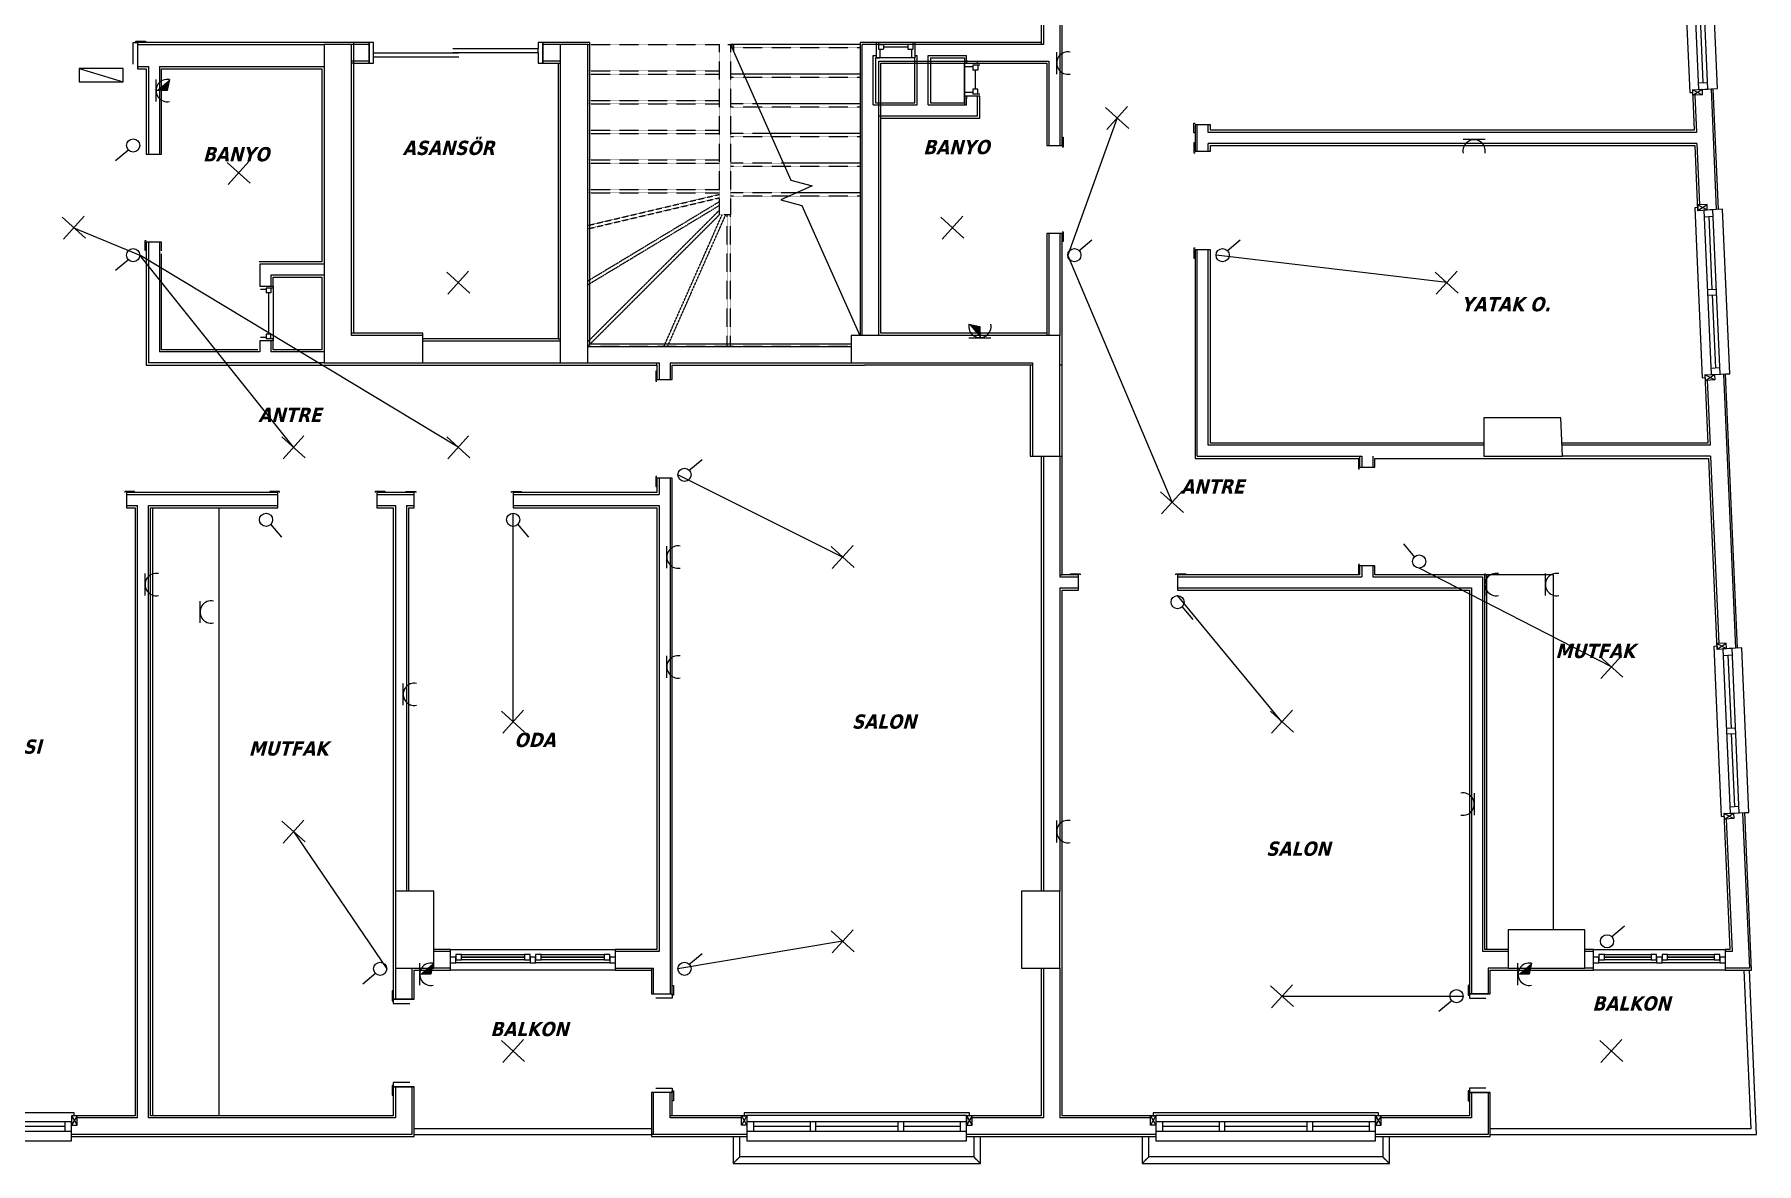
# Model space of a CAD drawing. Header units: centimetres. Extents: x 5945 to 15680, y 3197 to 5258.
# Drawn here: x 14112 to 15680, y 3197 to 4226 of the extents above; entities that cross this region are included whole.
import ezdxf

# ---------------------------------------------------------------- set-up
doc = ezdxf.new("R2010")
doc.units = ezdxf.units.CM
doc.linetypes.add('Verdeckt', pattern=[0.3, 0.2, -0.1])
for name, color, linetype in [('A-AREA-IDEN', 7, 'Continuous'), ('A-DETL-GENF', 7, 'Continuous'), ('A-DOOR-FRAM', 7, 'Continuous'), ('A-FLOR-HRAL', 7, 'Continuous'), ('A-GLAZ', 7, 'Continuous'), ('A-GLAZ-SILL', 7, 'Continuous'), ('A-WALL', 7, 'Continuous'), ('A-WALL-FNSH', 7, 'Continuous'), ('ELK-ANAHTAR', 5, 'Continuous'), ('ELK-AYDINLATMA', 30, 'Continuous'), ('ELK-LINYE', 3, 'Continuous'), ('ELK-PANO', 8, 'Continuous'), ('ELK-PRIZ', 1, 'Continuous'), ('ELK-PRIZ-ETANJ', 6, 'Continuous'), ('Q-CASE', 7, 'Continuous'), ('S-STRS', 7, 'Continuous'), ('S-STRS-MBND', 7, 'Verdeckt')]:
    doc.layers.add(name, color=color, linetype=linetype)
doc.styles.add('Tahoma_B_I', font='', dxfattribs={"height": 11})
doc.styles.get('Tahoma_B_I').set_extended_font_data('Tahoma', italic=True, bold=True)

# ---------------------------------------------------------------- blocks, each defined once
blk = doc.blocks.new('M_Counter Top w Sink - 600mm Depth-2075645-1_ NORMAL KAT')
at = {"layer": 'Q-CASE'}
for p, q in [((-120, -1.9), (433.7, -1.9)), ((-120, -62.5), (433.7, -62.5))]:
    blk.add_line(p, q, dxfattribs=at)
blk = doc.blocks.new('M_Counter Top w Sink - 600mm Depth-2076054-1_ NORMAL KAT')
at = {"layer": 'Q-CASE'}
for p, q in [((221.2, -62.5), (221.2, 0)), ((-120, -1.9), (221.2, -1.9)), ((-102, -62.5), (221.2, -62.5))]:
    blk.add_line(p, q, dxfattribs=at)
blk = doc.blocks.new('Side hung casement double - 100-220-2080451-1_ NORMAL KAT')
at = {"layer": 'A-GLAZ'}
for p, q in [((-55, 2.55), (-60, 2.55)), ((-55, -2.45), (-55, 2.55)), ((-55, 2.55), (-2.5, 2.55)), ((-50, 0), (-55, 0)), ((-55, 0), (-55, -4.95)), ((-50, -4.95), (-50, 0)), ((-50, 0), (-7.5, 0)), ((-2.5, 0), (-7.5, 0)), ((-7.5, 0), (-7.5, -4.95)), ((2.5, 2.55), (-2.5, 2.55)), ((-2.5, 2.55), (-2.5, -2.45)), ((-2.5, -4.95), (-2.5, 0)), ((2.5, -2.45), (2.5, 2.55)), ((2.5, 2.55), (55, 2.55)), ((7.5, 0), (2.5, 0)), ((2.5, 0), (2.5, -4.95)), ((7.5, -4.95), (7.5, 0)), ((7.5, 0), (50, 0)), ((55, 0), (50, 0)), ((50, 0), (50, -4.95)), ((60, 2.55), (55, 2.55)), ((55, 2.55), (55, -2.45)), ((55, -4.95), (55, 0)), ((-60, -2.45), (-55, -2.45)), ((-55, -4.95), (-50, -4.95)), ((-7.5, -2.45), (-50, -2.45)), ((-50, -2.45), (-50, -2.55)), ((-50, -2.55), (-7.5, -2.55)), ((-7.5, -4.95), (-50, -4.95)), ((-7.5, -2.55), (-7.5, -2.45)), ((-7.5, -4.95), (-2.5, -4.95)), ((-2.5, -2.45), (2.5, -2.45)), ((2.5, -4.95), (7.5, -4.95)), ((50, -2.45), (7.5, -2.45)), ((7.5, -2.45), (7.5, -2.55)), ((7.5, -2.55), (50, -2.55)), ((50, -4.95), (7.5, -4.95)), ((50, -2.55), (50, -2.45)), ((50, -4.95), (55, -4.95)), ((55, -2.45), (60, -2.45))]:
    blk.add_line(p, q, dxfattribs=at)
blk = doc.blocks.new('Tpl Variable Casement1 - _FRANSUZ-2080562-1_ NORMAL KAT')
at = {"layer": 'A-GLAZ'}
for p, q in [((-166.1, 34.9), (-166.1, 10.3)), ((59.1, 34.9), (-166.1, 34.9)), ((59.1, 10.3), (59.1, 34.9)), ((-160.1, 10.3), (-160.1, 28.9)), ((-160.1, 28.9), (53.1, 28.9)), ((53.1, 28.9), (53.1, 10.3)), ((-158.5, -8.4), (-153.5, 0.1)), ((-153.5, -8.4), (-158.5, 0.1)), ((-158.5, 0.1), (-158.5, -8.4)), ((-153.5, 0.1), (-158.5, 0.1)), ((-153.5, 14.1), (-153.5, -3)), ((46.5, 14.1), (-153.5, 14.1)), ((46.5, 14.1), (-153.5, 14.1)), ((-153.5, 14.1), (-153.5, -8.7)), ((46.5, 5.3), (-153.5, 5.3)), ((-153.5, 5.3), (-153.5, -3)), ((-153.5, -8.4), (-153.5, 0.1)), ((-147.5, -3), (-147.5, 5.3)), ((-147.5, 1.2), (-96, 1.2)), ((-96, -3), (-96, 5.3)), ((-91, -3), (-91, 5.3)), ((-91, 1.2), (-16, 1.2)), ((-16, -3), (-16, 5.3)), ((-11, -3), (-11, 5.3)), ((-11, 1.2), (40.5, 1.2)), ((40.5, -3), (40.5, 5.3)), ((46.5, -3), (46.5, 14.1)), ((46.5, -8.7), (46.5, 14.1)), ((46.5, -3), (46.5, 5.3)), ((51.5, -8.4), (46.5, 0.1)), ((46.5, -8.4), (51.5, 0.1)), ((46.5, -8.4), (46.5, 0.1)), ((46.5, 0.1), (51.5, 0.1)), ((51.5, 0.1), (51.5, -8.4)), ((-158.5, -8.4), (-153.5, -8.4)), ((-156, -8.7), (-156, -11.2)), ((-156, -11.2), (49, -11.2)), ((-153.5, -3), (46.5, -3)), ((-153.5, -3), (46.5, -3)), ((-153.5, -8.7), (46.5, -8.7)), ((51.5, -8.4), (46.5, -8.4)), ((49, -11.2), (49, -8.7))]:
    blk.add_line(p, q, dxfattribs=at)
for points in [[(-160.1, 28.9), (-160.1, 28.9), (-160.1, 29), (-160.3, 29.1), (-160.5, 29.3), (-160.6, 29.5), (-160.8, 29.7), (-161, 29.8), (-161.2, 30.1), (-161.5, 30.4), (-161.7, 30.6), (-161.9, 30.8), (-162.1, 30.9), (-162.3, 31.1), (-162.5, 31.3), (-162.7, 31.5), (-162.9, 31.7), (-163.1, 31.9), (-163.3, 32.1), (-163.5, 32.3), (-163.7, 32.5), (-163.8, 32.7), (-164, 32.9), (-164.2, 33.1), (-164.4, 33.2), (-164.6, 33.4), (-164.7, 33.6), (-164.9, 33.8), (-165.1, 34), (-165.3, 34.2), (-165.5, 34.3), (-165.7, 34.5), (-165.8, 34.7), (-166, 34.9), (-166.1, 34.9), (-166.1, 34.9)], [(53.1, 28.9), (53.1, 28.9), (53.1, 29), (53.3, 29.1), (53.5, 29.3), (53.6, 29.5), (53.8, 29.7), (54, 29.8), (54.2, 30.1), (54.5, 30.4), (54.7, 30.6), (54.9, 30.8), (55.1, 30.9), (55.3, 31.1), (55.5, 31.3), (55.7, 31.5), (55.9, 31.7), (56.1, 31.9), (56.3, 32.1), (56.5, 32.3), (56.7, 32.5), (56.8, 32.7), (57, 32.9), (57.2, 33.1), (57.4, 33.2), (57.6, 33.4), (57.7, 33.6), (57.9, 33.8), (58.1, 34), (58.3, 34.2), (58.5, 34.3), (58.7, 34.5), (58.8, 34.7), (59, 34.9), (59.1, 34.9), (59.1, 34.9)]]:
    blk.add_open_spline(points, degree=3, knots=[0, 0, 0, 0, 0.083333, 0.125, 0.166667, 0.208333, 0.229167, 0.25, 0.291667, 0.333333, 0.354167, 0.375, 0.395833, 0.416667, 0.4375, 0.458333, 0.479167, 0.5, 0.520833, 0.541667, 0.5625, 0.583333, 0.604167, 0.625, 0.645833, 0.666667, 0.6875, 0.708333, 0.75, 0.770833, 0.791667, 0.833333, 0.875, 0.916667, 1, 1, 1, 1], dxfattribs=at)
at = {"layer": 'A-GLAZ-SILL'}
for p, q in [((-153.5, 14.1), (-153.5, 10.5)), ((46.5, 14.1), (-153.5, 14.1)), ((46.5, 10.3), (46.5, 14.1))]:
    blk.add_line(p, q, dxfattribs=at)
blk = doc.blocks.new('Dbl Plain - 150-150 2-1964452-1_ NORMAL KAT')
at = {"layer": 'A-GLAZ'}
for p, q in [((-108.5, -8.4), (-103.5, 0.1)), ((-103.5, -8.4), (-108.5, 0.1)), ((-108.5, 0.1), (-108.5, -8.4)), ((-103.5, 0.1), (-108.5, 0.1)), ((-103.5, 14.1), (-103.5, -3)), ((46.5, 14.1), (-103.5, 14.1)), ((46.5, 5.3), (-103.5, 5.3)), ((-103.5, 5.3), (-103.5, -3)), ((-103.5, -8.4), (-103.5, 0.1)), ((-97.5, -3), (-97.5, 5.3)), ((-97.5, 1.2), (-31, 1.2)), ((-31, -3), (-31, 5.3)), ((-26, -3), (-26, 5.3)), ((-26, 1.2), (40.5, 1.2)), ((40.5, -3), (40.5, 5.3)), ((46.5, -3), (46.5, 14.1)), ((46.5, -3), (46.5, 5.3)), ((51.5, -8.4), (46.5, 0.1)), ((46.5, -8.4), (51.5, 0.1)), ((46.5, -8.4), (46.5, 0.1)), ((46.5, 0.1), (51.5, 0.1)), ((51.5, 0.1), (51.5, -8.4)), ((-108.5, -8.4), (-103.5, -8.4)), ((-106, -8.7), (-106, -11.2)), ((-106, -11.2), (49, -11.2)), ((-103.5, -3), (46.5, -3)), ((-103.5, -3), (46.5, -3)), ((51.5, -8.4), (46.5, -8.4)), ((49, -11.2), (49, -8.7))]:
    blk.add_line(p, q, dxfattribs=at)
at = {"layer": 'A-GLAZ-SILL'}
for p, q in [((-103.5, 14.1), (-103.5, 10.5)), ((46.5, 14.1), (-103.5, 14.1)), ((46.5, 10.5), (46.5, 14.1))]:
    blk.add_line(p, q, dxfattribs=at)
blk = doc.blocks.new('Side hung casement double - 150-220-2081813-1_ NORMAL KAT')
at = {"layer": 'A-GLAZ'}
for p, q in [((-70, 2.55), (-75, 2.55)), ((-70, -2.45), (-70, 2.55)), ((-70, 2.55), (-2.5, 2.55)), ((-65, 0), (-70, 0)), ((-70, 0), (-70, -4.95)), ((-65, -4.95), (-65, 0)), ((-65, 0), (-7.5, 0)), ((-2.5, 0), (-7.5, 0)), ((-7.5, 0), (-7.5, -4.95)), ((2.5, 2.55), (-2.5, 2.55)), ((-2.5, 2.55), (-2.5, -2.45)), ((-2.5, -4.95), (-2.5, 0)), ((2.5, -2.45), (2.5, 2.55)), ((2.5, 2.55), (70, 2.55)), ((7.5, 0), (2.5, 0)), ((2.5, 0), (2.5, -4.95)), ((7.5, -4.95), (7.5, 0)), ((7.5, 0), (65, 0)), ((70, 0), (65, 0)), ((65, 0), (65, -4.95)), ((75, 2.55), (70, 2.55)), ((70, 2.55), (70, -2.45)), ((70, -4.95), (70, 0)), ((-75, -2.45), (-70, -2.45)), ((-70, -4.95), (-65, -4.95)), ((-7.5, -2.45), (-65, -2.45)), ((-65, -2.45), (-65, -2.55)), ((-65, -2.55), (-7.5, -2.55)), ((-7.5, -4.95), (-65, -4.95)), ((-7.5, -2.55), (-7.5, -2.45)), ((-7.5, -4.95), (-2.5, -4.95)), ((-2.5, -2.45), (2.5, -2.45)), ((2.5, -4.95), (7.5, -4.95)), ((65, -2.45), (7.5, -2.45)), ((7.5, -2.45), (7.5, -2.55)), ((7.5, -2.55), (65, -2.55)), ((65, -4.95), (7.5, -4.95)), ((65, -2.55), (65, -2.45)), ((65, -4.95), (70, -4.95)), ((70, -2.45), (75, -2.45))]:
    blk.add_line(p, q, dxfattribs=at)
blk = doc.blocks.new('Railing - Railing-2082534-1_ NORMAL KAT')
at = {"layer": 'A-FLOR-HRAL'}
for p, q in [((262.4, -1227.6), (46.4, -1227.6)), ((46.4, -1232.7), (262.4, -1232.7))]:
    blk.add_line(p, q, dxfattribs=at)
blk = doc.blocks.new('M_Fixed - 60_60-V7-1_ NORMAL KAT')
at = {"layer": 'A-GLAZ'}
for p, q in [((-25, 8.3), (-23.1, 8.3)), ((-23.1, 8.3), (-23.1, 2)), ((-23.1, 6.4), (-18.7, 6.4)), ((-23.1, 2), (-18.7, 2)), ((-21.8, 2), (-21.8, -3.16)), ((-18.7, 6.4), (-18.7, 2)), ((-18.7, 4.2), (18.7, 4.2)), ((18.7, 6.4), (18.7, 2)), ((23.1, 6.4), (18.7, 6.4)), ((18.7, 2), (23.1, 2)), ((21.8, 2), (21.8, -3.16)), ((23.1, 8.3), (23.1, 2)), ((24.89, 8.3), (23.1, 8.3))]:
    blk.add_line(p, q, dxfattribs=at)
blk = doc.blocks.new('CADAI_LIGHT_CEILING')
for p, q in [((-10.5, 9.5), (10.5, -9.5)), ((9.5, 10.5), (-9.5, -10.5))]:
    blk.add_line(p, q)
blk = doc.blocks.new('CADAI_SOCKET_WET')
for p, q in [((-10.4, 10), (-10.4, -10)), ((0.1, 0), (-10.4, -0.3)), ((2.1, 10), (0.1, 0))]:
    blk.add_line(p, q)
blk.add_arc((0.1, 0), 10.2, 78.5923, 281.4077)
blk.add_solid([(2.1, 10), (-10.1, -0.3), (0.1, 0)])
blk = doc.blocks.new('CADAI_SOCKET')
blk.add_line((-10.4, 10), (-10.4, -10))
blk.add_arc((0.1, 0), 10.2, 78.5923, 281.4077)
blk = doc.blocks.new('CADAI_SWITCH')
blk.add_line((10, 4), (22, 14))
blk.add_circle((6, 0), 6)
blk = doc.blocks.new('CADAI_PANEL')
blk.add_line((0, -20), (12, 20))
blk.add_lwpolyline([(0, -20), (12, -20), (12, 20), (0, 20)], close=True)

msp = doc.modelspace()

# ---------------------------------------------------------------- linework, layer by layer
at = {"layer": 'A-DETL-GENF'}
for points in [[(14434.1, 3926.6), (14465.4, 3926.6), (14465.4, 3951.6), (14400.4, 3951.6), (14400.4, 4216.6), (14375.4, 4216.6), (14375.4, 3926.6), (14434.1, 3926.6)], [(14615.4, 3926.6), (14615.4, 4216.6), (14590.4, 4216.6), (14590.4, 3926.6), (14615.4, 3926.6)], [(15045.4, 3841.6), (15045.4, 3951.6), (14855.4, 3951.6), (14855.4, 3926.6), (15020.4, 3926.6), (15020.4, 3841.6), (15045.4, 3841.6)], [(15503, 3841.6), (15501.4, 3876.6), (15431.4, 3876.6), (15431.4, 3841.6), (15464.6, 3841.6), (15503, 3841.6)], [(14475.4, 3375.3), (14475.4, 3445.3), (14440.4, 3445.3), (14440.4, 3375.3), (14475.4, 3375.3)], [(15010.4, 3375.3), (15045.4, 3375.3), (15045.4, 3445.3), (15010.4, 3445.3), (15010.4, 3375.3)], [(15523.4, 3375.3), (15523.4, 3410.3), (15453.4, 3410.3), (15453.4, 3375.3), (15464.6, 3375.3), (15523.4, 3375.3)]]:
    msp.add_lwpolyline(points, close=True, dxfattribs=at)
at = {"layer": 'A-DOOR-FRAM'}
for p, q in [((14201.4, 4218.6), (14205.4, 4218.6)), ((14201.4, 4198.6), (14201.4, 4218.6)), ((14203.9, 4218.6), (14203.9, 4219.6)), ((14203.9, 4219.6), (14212.9, 4219.6)), ((14212.9, 4218.6), (14203.9, 4218.6)), ((14205.4, 4218.6), (14205.4, 4194.6)), ((14212.9, 4219.6), (14212.9, 4218.6)), ((14420.4, 4218.6), (14416.4, 4218.6)), ((14416.4, 4218.6), (14416.4, 4199.6)), ((14420.4, 4209.1), (14420.4, 4218.6)), ((14570.4, 4218.6), (14570.4, 4213.1)), ((14574.4, 4218.6), (14570.4, 4218.6)), ((14574.4, 4199.6), (14574.4, 4218.6)), ((14420.4, 4209.1), (14498.2, 4209.1)), ((14420.4, 4205.1), (14420.4, 4209.1)), ((14498.2, 4205.1), (14420.4, 4205.1)), ((14420.4, 4199.6), (14420.4, 4205.1)), ((14492.7, 4213.1), (14570.4, 4213.1)), ((14570.4, 4209.1), (14492.7, 4209.1)), ((14570.4, 4209.1), (14570.4, 4213.1)), ((14570.4, 4209.1), (14570.4, 4199.6)), ((14416.4, 4199.6), (14420.4, 4199.6)), ((14570.4, 4199.6), (14574.4, 4199.6)), ((15167.4, 4145.1), (15168.4, 4145.1)), ((15167.4, 4136.1), (15167.4, 4145.1)), ((15047.4, 4132.1), (15048.4, 4132.1)), ((15048.4, 4132.1), (15048.4, 4123.1)), ((15168.4, 4136.1), (15167.4, 4136.1)), ((15167.4, 4127.1), (15167.4, 4118.1)), ((15168.4, 4127.1), (15167.4, 4127.1)), ((15048.4, 4123.1), (15047.4, 4123.1)), ((15167.4, 4118.1), (15168.4, 4118.1)), ((15047.4, 4046.1), (15048.4, 4046.1)), ((15048.4, 4046.1), (15048.4, 4037.1)), ((14212.4, 4038.1), (14213.4, 4038.1)), ((14212.4, 4029.1), (14212.4, 4038.1)), ((15048.4, 4037.1), (15047.4, 4037.1)), ((15167.4, 4031.1), (15167.4, 4022.1)), ((15168.4, 4031.1), (15167.4, 4031.1)), ((14213.4, 4029.1), (14212.4, 4029.1)), ((15167.4, 4022.1), (15168.4, 4022.1)), ((14677.4, 3919.1), (14677.4, 3910.1)), ((14678.4, 3919.1), (14677.4, 3919.1)), ((14677.4, 3910.1), (14678.4, 3910.1)), ((15317.2, 3839.1), (15317.2, 3830.1)), ((15318.2, 3839.1), (15317.2, 3839.1)), ((15317.2, 3830.1), (15318.2, 3830.1)), ((14677.4, 3823.1), (14677.4, 3814.1)), ((14678.4, 3823.1), (14677.4, 3823.1)), ((14677.4, 3814.1), (14678.4, 3814.1)), ((14202.9, 3809.6), (14193.9, 3809.6)), ((14193.9, 3809.6), (14193.9, 3808.6)), ((14202.9, 3808.6), (14202.9, 3809.6)), ((14334.9, 3809.6), (14325.9, 3809.6)), ((14325.9, 3809.6), (14325.9, 3808.6)), ((14334.9, 3808.6), (14334.9, 3809.6)), ((14430.9, 3809.6), (14421.9, 3809.6)), ((14421.9, 3809.6), (14421.9, 3808.6)), ((14430.9, 3808.6), (14430.9, 3809.6)), ((14449.9, 3808.6), (14449.9, 3809.6)), ((14449.9, 3809.6), (14458.9, 3809.6)), ((14458.9, 3809.6), (14458.9, 3808.6)), ((14545.9, 3808.6), (14545.9, 3809.6)), ((14545.9, 3809.6), (14554.9, 3809.6)), ((14554.9, 3809.6), (14554.9, 3808.6)), ((15054.9, 3733.6), (15054.9, 3734.6)), ((15054.9, 3734.6), (15063.9, 3734.6)), ((15063.9, 3734.6), (15063.9, 3733.6)), ((15150.9, 3733.6), (15150.9, 3734.6)), ((15150.9, 3734.6), (15159.9, 3734.6)), ((15159.9, 3734.6), (15159.9, 3733.6)), ((15317.2, 3743.1), (15317.2, 3734.1)), ((15318.2, 3743.1), (15317.2, 3743.1)), ((15317.2, 3734.1), (15318.2, 3734.1)), ((14692.4, 3359.5), (14693.4, 3359.5)), ((14692.4, 3350.5), (14692.4, 3359.5)), ((14693.4, 3359.5), (14693.4, 3350.5)), ((15417.2, 3359.5), (15417.2, 3350.5)), ((15418.2, 3359.5), (15417.2, 3359.5)), ((15418.2, 3350.5), (15418.2, 3359.5)), ((14437.4, 3354.5), (14437.4, 3345.5)), ((14438.4, 3354.5), (14437.4, 3354.5)), ((14437.4, 3345.5), (14438.4, 3345.5)), ((14438.4, 3345.5), (14438.4, 3354.5)), ((14438.4, 3347), (14438.4, 3343)), ((14457.4, 3347), (14438.4, 3347)), ((14438.4, 3343), (14453.4, 3343)), ((14673.4, 3352), (14692.4, 3352)), ((14692.4, 3348), (14677.4, 3348)), ((14692.4, 3352), (14692.4, 3348)), ((14693.4, 3350.5), (14692.4, 3350.5)), ((15417.2, 3350.5), (15418.2, 3350.5)), ((15418.2, 3352), (15418.2, 3348)), ((15437.2, 3352), (15418.2, 3352)), ((15418.2, 3348), (15433.2, 3348)), ((14437.4, 3268.5), (14437.4, 3259.5)), ((14438.4, 3268.5), (14437.4, 3268.5)), ((14453.4, 3271), (14438.4, 3271)), ((14438.4, 3271), (14438.4, 3267)), ((14438.4, 3259.5), (14438.4, 3268.5)), ((14438.4, 3267), (14457.4, 3267)), ((14692.4, 3262), (14673.4, 3262)), ((14677.4, 3266), (14692.4, 3266)), ((14692.4, 3266), (14692.4, 3262)), ((14692.4, 3263.5), (14693.4, 3263.5)), ((14692.4, 3254.5), (14692.4, 3263.5)), ((14693.4, 3263.5), (14693.4, 3254.5)), ((15417.2, 3263.5), (15417.2, 3254.5)), ((15418.2, 3263.5), (15417.2, 3263.5)), ((15433.2, 3266), (15418.2, 3266)), ((15418.2, 3266), (15418.2, 3262)), ((15418.2, 3254.5), (15418.2, 3263.5)), ((15418.2, 3262), (15437.2, 3262)), ((14437.4, 3259.5), (14438.4, 3259.5)), ((14693.4, 3254.5), (14692.4, 3254.5)), ((15417.2, 3254.5), (15418.2, 3254.5))]:
    msp.add_line(p, q, dxfattribs=at)
at = {"layer": 'A-FLOR-HRAL'}
for p, q in [((14742.9, 4216.6), (14748, 4216.6)), ((14744.2, 4216.6), (14746.7, 4216.6)), ((14744.2, 4216.6), (14746.7, 4216.6)), ((14746.7, 4216.6), (14746.7, 4213.7)), ((14746.7, 4216.6), (14746.7, 4213.7)), ((14748, 4216.6), (14748, 4210.8)), ((15668.1, 3373.3), (15674.4, 3228.9)), ((15679.7, 3223.8), (15673.2, 3373.3)), ((15674.4, 3228.9), (15437.2, 3228.9)), ((15437.2, 3223.8), (15679.7, 3223.8))]:
    msp.add_line(p, q, dxfattribs=at)
at = {"layer": 'A-GLAZ'}
for p, q in [((14880.2, 4218.6), (14880.2, 4212.3)), ((14911.4, 4218.6), (14911.4, 4212.3)), ((14878.3, 4204.6), (14881.5, 4204.6)), ((14880.2, 4216.7), (14884.6, 4216.7)), ((14880.2, 4212.3), (14884.6, 4212.3)), ((14881.5, 4212.3), (14881.5, 4204.6)), ((14884.6, 4216.7), (14884.6, 4212.3)), ((14884.6, 4214.5), (14907, 4214.5)), ((14907, 4216.7), (14907, 4212.3)), ((14911.4, 4216.7), (14907, 4216.7)), ((14907, 4212.3), (14911.4, 4212.3)), ((14910.1, 4212.3), (14910.1, 4204.6)), ((14913.3, 4204.6), (14910.1, 4204.6)), ((14958.4, 4199.6), (14958.4, 4196.4)), ((14966.1, 4196.4), (14958.4, 4196.4)), ((14972.4, 4197.7), (14966.1, 4197.7)), ((14966.1, 4197.7), (14966.1, 4193.3)), ((14970.5, 4193.3), (14966.1, 4193.3)), ((14968.3, 4193.3), (14968.3, 4175.9)), ((14970.5, 4197.7), (14970.5, 4193.3)), ((14966.1, 4172.8), (14958.4, 4172.8)), ((14958.4, 4169.6), (14958.4, 4172.8)), ((14966.1, 4175.9), (14966.1, 4171.5)), ((14970.5, 4175.9), (14966.1, 4175.9)), ((14972.4, 4171.5), (14966.1, 4171.5)), ((14970.5, 4171.5), (14970.5, 4175.9))]:
    msp.add_line(p, q, dxfattribs=at)
at = {"layer": 'A-WALL'}
for p, q in [((15030.4, 4241.6), (15030.4, 4216.6)), ((15045.4, 4241.6), (15045.4, 4124.6)), ((15028.4, 4218.6), (15028.4, 4216.6)), ((14205.4, 4216.6), (14205.4, 4196.6)), ((14205.4, 4216.6), (14375.4, 4216.6)), ((14416.4, 4216.6), (14400.4, 4216.6)), ((14402.4, 4199.6), (14402.4, 4216.6)), ((14416.4, 4201.6), (14416.4, 4216.6)), ((14574.4, 4216.6), (14574.4, 4201.6)), ((14590.4, 4216.6), (14574.4, 4216.6)), ((14615.4, 4216.6), (14617.4, 4216.6)), ((14865.4, 4202.4), (14865.4, 4216.6)), ((15030.4, 4216.6), (14865.4, 4216.6)), ((14865.4, 3951.6), (14865.4, 4202.4)), ((14875.4, 4206.6), (14878.3, 4206.6)), ((14875.4, 4161.6), (14875.4, 4206.6)), ((14878.3, 4206.6), (14878.3, 4216.6)), ((14913.3, 4204.6), (14878.3, 4204.6)), ((14913.3, 4216.6), (14913.3, 4206.6)), ((14913.3, 4206.6), (14915.4, 4206.6)), ((14915.4, 4161.6), (14915.4, 4206.6)), ((14925.4, 4206.6), (14960.4, 4206.6)), ((14925.4, 4161.6), (14925.4, 4206.6)), ((14960.4, 4202.4), (14960.4, 4199.6)), ((15047.4, 4201.6), (15047.4, 4216.6)), ((14205.4, 4196.6), (14215.4, 4196.6)), ((14215.4, 4196.6), (14215.4, 4116.6)), ((14225.4, 4196.6), (14375.4, 4196.6)), ((14225.4, 4196.6), (14225.4, 4116.6)), ((14416.4, 4201.6), (14400.4, 4201.6)), ((14402.4, 4199.6), (14400.4, 4199.6)), ((14590.4, 4201.6), (14574.4, 4201.6)), ((14588.4, 4199.6), (14590.4, 4199.6)), ((14880.4, 4201.6), (15035.4, 4201.6)), ((14880.4, 3951.6), (14880.4, 4201.6)), ((14958.4, 4169.6), (14958.4, 4199.6)), ((14960.4, 4199.6), (14970.4, 4199.6)), ((15035.4, 4201.6), (15035.4, 4124.6)), ((15638.2, 4176.2), (15643, 4066.3)), ((14960.4, 4169.6), (14960.4, 4167.4)), ((14970.4, 4169.6), (14960.4, 4169.6)), ((15623.4, 4170.5), (15624.9, 4136.6)), ((15180.4, 4143.6), (15170.4, 4143.6)), ((15170.4, 4119.6), (15170.4, 4143.6)), ((15180.4, 4136.6), (15180.4, 4143.6)), ((15035.4, 4124.6), (15045.4, 4124.6)), ((15624.9, 4136.6), (15180.4, 4136.6)), ((15180.4, 4119.6), (15180.4, 4126.6)), ((15625.4, 4126.6), (15180.4, 4126.6)), ((15625.4, 4126.6), (15627.8, 4070.6)), ((14215.4, 4116.6), (14225.4, 4116.6)), ((15170.4, 4119.6), (15180.4, 4119.6)), ((14225.4, 4036.6), (14215.4, 4036.6)), ((14215.4, 4036.6), (14215.4, 3926.6)), ((14225.4, 4036.6), (14225.4, 3936.6)), ((15045.4, 4044.6), (15035.4, 4044.6)), ((15035.4, 4044.6), (15035.4, 3951.6)), ((15045.4, 4044.6), (15045.4, 3951.6)), ((14375.4, 4016.6), (14316.9, 4016.6)), ((14316.9, 4016.6), (14316.9, 3996.6)), ((15180.4, 4029.6), (15170.4, 4029.6)), ((15170.4, 3841.6), (15170.4, 4029.6)), ((15180.4, 3851.6), (15180.4, 4029.6)), ((14326.9, 4006.6), (14326.9, 3996.6)), ((14375.4, 4006.6), (14326.9, 4006.6)), ((14316.9, 3996.6), (14326.9, 3996.6)), ((14328.9, 3996.6), (14328.9, 3946.6)), ((14402.4, 3953.6), (14400.4, 3953.6)), ((15033.4, 3953.6), (15033.4, 3951.6)), ((14316.9, 3936.6), (14225.4, 3936.6)), ((14326.9, 3946.6), (14316.9, 3946.6)), ((14316.9, 3946.6), (14316.9, 3936.6)), ((14326.9, 3946.6), (14326.9, 3936.6)), ((14375.4, 3936.6), (14326.9, 3936.6)), ((14465.4, 3946.6), (14590.4, 3946.6)), ((14588.4, 3948.6), (14590.4, 3948.6)), ((14615.4, 3941.6), (14855.4, 3941.6)), ((14375.4, 3926.6), (14215.4, 3926.6)), ((14465.4, 3926.6), (14590.4, 3926.6)), ((14615.4, 3926.6), (14680.4, 3926.6)), ((14678.4, 3924.6), (14678.4, 3926.6)), ((14680.4, 3926.6), (14680.4, 3911.6)), ((14690.4, 3926.6), (14690.4, 3911.6)), ((14690.4, 3926.6), (14855.4, 3926.6)), ((14680.4, 3911.6), (14690.4, 3911.6)), ((15634.8, 3910.8), (15637.3, 3851.6)), ((15649.5, 3916.4), (15660.4, 3666.6)), ((15431.4, 3851.6), (15180.4, 3851.6)), ((15637.3, 3851.6), (15502.5, 3851.6)), ((15030.4, 3841.6), (15030.4, 3445.3)), ((15045.4, 3841.6), (15045.4, 3731.6)), ((15170.4, 3841.6), (15320.2, 3841.6)), ((15318.2, 3841.6), (15318.2, 3839.6)), ((15320.2, 3841.6), (15320.2, 3831.6)), ((15320.2, 3831.6), (15330.2, 3831.6)), ((15330.2, 3841.6), (15330.2, 3831.6)), ((15637.8, 3841.6), (15503, 3841.6)), ((15637.8, 3841.6), (15645.2, 3671)), ((14690.4, 3821.6), (14680.4, 3821.6)), ((14680.4, 3821.6), (14680.4, 3806.6)), ((14690.4, 3821.6), (14690.4, 3352)), ((14195.4, 3806.6), (14195.4, 3796.6)), ((14195.4, 3806.6), (14333.4, 3806.6)), ((14195.4, 3796.6), (14205.4, 3796.6)), ((14205.4, 3238.8), (14205.4, 3796.6)), ((14215.4, 3796.6), (14333.4, 3796.6)), ((14215.4, 3238.8), (14215.4, 3796.6)), ((14333.4, 3796.6), (14333.4, 3806.6)), ((14423.4, 3806.6), (14423.4, 3796.6)), ((14423.4, 3806.6), (14457.4, 3806.6)), ((14423.4, 3796.6), (14440.4, 3796.6)), ((14440.4, 3796.6), (14440.4, 3445.3)), ((14450.4, 3796.6), (14450.4, 3445.3)), ((14450.4, 3796.6), (14457.4, 3796.6)), ((14457.4, 3796.6), (14457.4, 3806.6)), ((14547.4, 3806.6), (14547.4, 3796.6)), ((14547.4, 3806.6), (14680.4, 3806.6)), ((14547.4, 3796.6), (14680.4, 3796.6)), ((14680.4, 3796.6), (14680.4, 3390.3)), ((15045.4, 3733.6), (15047.4, 3733.6)), ((15330.2, 3741.6), (15320.2, 3741.6)), ((15320.2, 3741.6), (15320.2, 3731.6)), ((15330.2, 3741.6), (15330.2, 3731.6)), ((15045.4, 3731.6), (15062.4, 3731.6)), ((15045.4, 3721.6), (15045.4, 3445.3)), ((15045.4, 3721.6), (15062.4, 3721.6)), ((15062.4, 3721.6), (15062.4, 3731.6)), ((15152.4, 3731.6), (15152.4, 3721.6)), ((15152.4, 3731.6), (15320.2, 3731.6)), ((15152.4, 3721.6), (15420.2, 3721.6)), ((15330.2, 3731.6), (15430.2, 3731.6)), ((15420.2, 3721.6), (15420.2, 3352)), ((15430.2, 3731.6), (15430.2, 3390.3)), ((15666.9, 3516.8), (15673.1, 3375.3)), ((15652.1, 3511.1), (15657.4, 3390.3)), ((14490.4, 3390.3), (14475.4, 3390.3)), ((14490.4, 3392.3), (14640.4, 3392.3)), ((14490.4, 3375.3), (14490.4, 3390.3)), ((14640.4, 3390.3), (14640.4, 3375.3)), ((14680.4, 3390.3), (14640.4, 3390.3)), ((15453.4, 3390.3), (15430.2, 3390.3)), ((15531.2, 3390.3), (15523.4, 3390.3)), ((15531.2, 3392.3), (15651.2, 3392.3)), ((15531.2, 3375.3), (15531.2, 3390.3)), ((15651.2, 3390.3), (15651.2, 3375.3)), ((15657.4, 3390.3), (15651.2, 3390.3)), ((14440.4, 3375.3), (14440.4, 3347)), ((14455.4, 3375.3), (14455.4, 3347)), ((14490.4, 3375.3), (14475.4, 3375.3)), ((14640.4, 3373.3), (14490.4, 3373.3)), ((14640.4, 3375.3), (14675.4, 3375.3)), ((14673.4, 3375.3), (14673.4, 3373.3)), ((14675.4, 3352), (14675.4, 3375.3)), ((15030.4, 3375.3), (15030.4, 3238.8)), ((15045.4, 3375.3), (15045.4, 3238.8)), ((15435.2, 3375.3), (15435.2, 3352)), ((15453.4, 3375.3), (15435.2, 3375.3)), ((15531.2, 3375.3), (15523.4, 3375.3)), ((15651.2, 3373.3), (15531.2, 3373.3)), ((15673.1, 3375.3), (15651.2, 3375.3)), ((14440.4, 3347), (14455.4, 3347)), ((14675.4, 3352), (14690.4, 3352)), ((15420.2, 3352), (15435.2, 3352)), ((14455.4, 3267), (14440.4, 3267)), ((14440.4, 3267), (14440.4, 3238.8)), ((14455.4, 3267), (14455.4, 3223.8)), ((14690.4, 3262), (14675.4, 3262)), ((14675.4, 3223.8), (14675.4, 3262)), ((14690.4, 3238.8), (14690.4, 3262)), ((15435.2, 3262), (15420.2, 3262)), ((15420.2, 3262), (15420.2, 3238.8)), ((15435.2, 3262), (15435.2, 3223.8)), ((14205.4, 3238.8), (14150.4, 3238.8)), ((14440.4, 3238.8), (14215.4, 3238.8)), ((14692.4, 3240.8), (14690.4, 3240.8)), ((14755.4, 3238.8), (14690.4, 3238.8)), ((15030.4, 3238.8), (14965.4, 3238.8)), ((15127.8, 3238.8), (15045.4, 3238.8)), ((15420.2, 3238.8), (15337.8, 3238.8)), ((14455.4, 3223.8), (14145.4, 3223.8)), ((14675.4, 3223.8), (14673.4, 3223.8)), ((14760.4, 3223.8), (14675.4, 3223.8)), ((15132.8, 3223.8), (14960.4, 3223.8)), ((15435.2, 3223.8), (15332.8, 3223.8))]:
    msp.add_line(p, q, dxfattribs=at)
for points in [[(14960.4, 4199.6), (14960.4, 4206.6)], [(14970.4, 4199.6), (14970.4, 4201.6)], [(14875.4, 4161.6), (14915.4, 4161.6)], [(14880.4, 4151.6), (14970.4, 4151.6), (14970.4, 4169.6)], [(14925.4, 4161.6), (14960.4, 4161.6), (14960.4, 4169.6)]]:
    msp.add_lwpolyline(points, dxfattribs=at)
at = {"layer": 'A-WALL-FNSH'}
for p, q in [((15028.4, 4241.6), (15028.4, 4218.6)), ((15047.4, 4216.6), (15047.4, 4241.6)), ((14416.4, 4218.6), (14205.4, 4218.6)), ((14205.4, 4218.6), (14205.4, 4216.6)), ((14402.4, 4216.6), (14402.4, 4218.6)), ((14416.4, 4216.6), (14416.4, 4218.6)), ((14617.4, 4218.6), (14574.4, 4218.6)), ((14574.4, 4218.6), (14574.4, 4216.6)), ((14617.4, 3943.6), (14617.4, 4218.6)), ((15028.4, 4218.6), (14863.4, 4218.6)), ((14863.4, 4218.6), (14863.4, 4202.4)), ((14878.3, 4216.6), (14878.3, 4218.6)), ((14913.3, 4218.6), (14913.3, 4216.6)), ((14863.4, 4202.4), (14863.4, 3951.6)), ((14878.3, 4204.6), (14878.3, 4206.6)), ((14913.3, 4206.6), (14913.3, 4204.6)), ((14927.4, 4204.6), (14958.4, 4204.6)), ((14958.4, 4204.6), (14958.4, 4161.6)), ((14205.4, 4196.6), (14205.4, 4194.6)), ((14205.4, 4194.6), (14213.4, 4194.6)), ((14213.4, 4194.6), (14213.4, 4116.6)), ((14227.4, 4194.6), (14373.4, 4194.6)), ((14227.4, 4116.6), (14227.4, 4194.6)), ((14373.4, 4194.6), (14373.4, 4018.6)), ((14402.4, 3953.6), (14402.4, 4199.6)), ((14402.4, 4199.6), (14416.4, 4199.6)), ((14416.4, 4199.6), (14416.4, 4201.6)), ((14574.4, 4201.6), (14574.4, 4199.6)), ((14574.4, 4199.6), (14588.4, 4199.6)), ((14588.4, 4199.6), (14588.4, 3948.6)), ((14882.4, 4199.6), (15033.4, 4199.6)), ((14882.4, 4009.6), (14882.4, 4199.6)), ((14958.4, 4199.6), (14960.4, 4199.6)), ((14970.4, 4199.6), (14972.4, 4199.6)), ((15033.4, 4199.6), (15033.4, 4124.6)), ((15047.4, 4124.6), (15047.4, 4201.6)), ((15621.5, 4175.4), (15621.2, 4175.4)), ((15621.2, 4175.4), (15622.8, 4138.6)), ((15645, 4066.4), (15640.2, 4176.2)), ((14960.4, 4169.6), (14958.4, 4169.6)), ((14972.4, 4169.6), (14970.4, 4169.6)), ((15168.4, 4143.6), (15168.4, 4119.6)), ((15170.4, 4143.6), (15168.4, 4143.6)), ((15182.4, 4143.6), (15180.4, 4143.6)), ((15182.4, 4138.6), (15182.4, 4143.6)), ((15033.4, 4124.6), (15035.4, 4124.6)), ((15045.4, 4124.6), (15047.4, 4124.6)), ((15622.8, 4138.6), (15182.4, 4138.6)), ((15182.4, 4119.6), (15182.4, 4124.6)), ((15182.4, 4124.6), (15623.4, 4124.6)), ((15623.4, 4124.6), (15626, 4065.5)), ((14213.4, 4116.6), (14215.4, 4116.6)), ((14225.4, 4116.6), (14227.4, 4116.6)), ((15168.4, 4119.6), (15170.4, 4119.6)), ((15180.4, 4119.6), (15182.4, 4119.6)), ((15626, 4065.5), (15626.3, 4065.5)), ((14215.4, 4036.6), (14213.4, 4036.6)), ((14213.4, 4036.6), (14213.4, 3924.6)), ((14227.4, 4036.6), (14225.4, 4036.6)), ((14227.4, 4028.6), (14227.4, 4036.6)), ((15035.4, 4044.6), (15033.4, 4044.6)), ((15033.4, 4044.6), (15033.4, 3953.6)), ((15047.4, 4044.6), (15045.4, 4044.6)), ((15047.4, 3733.6), (15047.4, 4044.6)), ((14227.4, 3938.6), (14227.4, 4026)), ((14373.4, 4018.6), (14316.4, 4018.6)), ((15168.4, 4029.6), (15168.4, 3839.6)), ((15170.4, 4029.6), (15168.4, 4029.6)), ((15182.4, 4029.6), (15180.4, 4029.6)), ((15182.4, 3853.6), (15182.4, 4029.6)), ((14328.9, 3996.6), (14328.9, 4004.6)), ((14328.9, 4004.6), (14373.4, 4004.6)), ((14373.4, 4004.6), (14373.4, 3938.6)), ((14882.4, 3953.6), (14882.4, 4009.6)), ((14326.9, 3996.6), (14328.9, 3996.6)), ((14465.4, 3953.6), (14402.4, 3953.6)), ((14465.4, 3951.6), (14465.4, 3953.6)), ((14946, 3953.6), (14882.4, 3953.6)), ((15033.4, 3953.6), (14946, 3953.6)), ((14314.9, 3938.6), (14227.4, 3938.6)), ((14328.9, 3946.6), (14326.9, 3946.6)), ((14328.9, 3938.6), (14328.9, 3946.6)), ((14373.4, 3938.6), (14328.9, 3938.6)), ((14588.4, 3948.6), (14465.4, 3948.6)), ((14855.4, 3943.6), (14617.4, 3943.6)), ((14213.4, 3924.6), (14678.4, 3924.6)), ((14678.4, 3924.6), (14678.4, 3911.6)), ((14692.4, 3924.6), (14867.4, 3924.6)), ((14692.4, 3911.6), (14692.4, 3924.6)), ((15020.4, 3924.6), (14867.4, 3924.6)), ((15018.4, 3924.6), (15018.4, 3841.6)), ((15047.4, 3924.6), (15045.4, 3924.6)), ((14678.4, 3911.6), (14680.4, 3911.6)), ((14690.4, 3911.6), (14692.4, 3911.6)), ((15632.8, 3915.7), (15632.5, 3915.7)), ((15632.5, 3915.7), (15635.2, 3853.6)), ((15662.4, 3666.7), (15651.5, 3916.5)), ((15431.4, 3853.6), (15182.4, 3853.6)), ((15635.2, 3853.6), (15502.5, 3853.6)), ((15018.4, 3841.6), (15020.4, 3841.6)), ((15028.4, 3841.6), (15028.4, 3445.3)), ((15045.4, 3841.6), (15047.4, 3841.6)), ((15168.4, 3839.6), (15318.2, 3839.6)), ((15318.2, 3839.6), (15318.2, 3831.6)), ((15318.2, 3831.6), (15320.2, 3831.6)), ((15330.2, 3831.6), (15332.2, 3831.6)), ((15332.2, 3839.6), (15635.8, 3839.6)), ((15332.2, 3831.6), (15332.2, 3839.6)), ((15635.8, 3839.6), (15643.4, 3665.9)), ((14680.4, 3821.6), (14678.4, 3821.6)), ((14678.4, 3821.6), (14678.4, 3808.6)), ((14692.4, 3821.6), (14690.4, 3821.6)), ((14692.4, 3352), (14692.4, 3821.6)), ((14333.4, 3808.6), (14195.4, 3808.6)), ((14195.4, 3808.6), (14195.4, 3806.6)), ((14195.4, 3796.6), (14195.4, 3794.6)), ((14333.4, 3806.6), (14333.4, 3808.6)), ((14333.4, 3794.6), (14333.4, 3796.6)), ((14457.4, 3808.6), (14423.4, 3808.6)), ((14423.4, 3808.6), (14423.4, 3806.6)), ((14423.4, 3796.6), (14423.4, 3794.6)), ((14457.4, 3806.6), (14457.4, 3808.6)), ((14457.4, 3794.6), (14457.4, 3796.6)), ((14678.4, 3808.6), (14547.4, 3808.6)), ((14547.4, 3808.6), (14547.4, 3806.6)), ((14547.4, 3796.6), (14547.4, 3794.6)), ((14195.4, 3794.6), (14203.4, 3794.6)), ((14203.4, 3794.6), (14203.4, 3240.8)), ((14217.4, 3794.6), (14333.4, 3794.6)), ((14217.4, 3240.8), (14217.4, 3794.6)), ((14423.4, 3794.6), (14438.4, 3794.6)), ((14438.4, 3794.6), (14438.4, 3347)), ((14452.4, 3445.3), (14452.4, 3794.6)), ((14452.4, 3794.6), (14457.4, 3794.6)), ((14547.4, 3794.6), (14678.4, 3794.6)), ((14678.4, 3794.6), (14678.4, 3392.3)), ((15062.4, 3733.6), (15047.4, 3733.6)), ((15062.4, 3731.6), (15062.4, 3733.6)), ((15318.2, 3733.6), (15152.4, 3733.6)), ((15152.4, 3733.6), (15152.4, 3731.6)), ((15320.2, 3741.6), (15318.2, 3741.6)), ((15318.2, 3741.6), (15318.2, 3733.6)), ((15332.2, 3741.6), (15330.2, 3741.6)), ((15332.2, 3733.6), (15332.2, 3741.6)), ((15432.2, 3733.6), (15332.2, 3733.6)), ((15432.2, 3392.3), (15432.2, 3733.6)), ((15047.4, 3240.8), (15047.4, 3719.6)), ((15047.4, 3719.6), (15062.4, 3719.6)), ((15062.4, 3719.6), (15062.4, 3721.6)), ((15152.4, 3721.6), (15152.4, 3719.6)), ((15152.4, 3719.6), (15418.2, 3719.6)), ((15418.2, 3719.6), (15418.2, 3352)), ((15643.4, 3665.9), (15643.7, 3665.9)), ((15650.2, 3516.1), (15649.9, 3516)), ((15649.9, 3516), (15655.3, 3392.3)), ((15675.2, 3373.3), (15668.9, 3516.9)), ((14490.4, 3392.3), (14475.4, 3392.3)), ((14490.4, 3390.3), (14490.4, 3392.3)), ((14678.4, 3392.3), (14640.4, 3392.3)), ((14640.4, 3392.3), (14640.4, 3390.3)), ((15453.4, 3392.3), (15432.2, 3392.3)), ((15531.2, 3392.3), (15523.4, 3392.3)), ((15531.2, 3390.3), (15531.2, 3392.3)), ((15655.3, 3392.3), (15651.2, 3392.3)), ((15651.2, 3392.3), (15651.2, 3390.3)), ((14457.4, 3347), (14457.4, 3373.3)), ((14457.4, 3373.3), (14490.4, 3373.3)), ((14490.4, 3373.3), (14490.4, 3375.3)), ((14640.4, 3375.3), (14640.4, 3373.3)), ((14640.4, 3373.3), (14673.4, 3373.3)), ((14673.4, 3373.3), (14673.4, 3352)), ((15028.4, 3375.3), (15028.4, 3240.8)), ((15437.2, 3352), (15437.2, 3373.3)), ((15437.2, 3373.3), (15531.2, 3373.3)), ((15531.2, 3373.3), (15531.2, 3375.3)), ((15651.2, 3375.3), (15651.2, 3373.3)), ((15651.2, 3373.3), (15675.2, 3373.3)), ((14438.4, 3347), (14440.4, 3347)), ((14455.4, 3347), (14457.4, 3347)), ((14673.4, 3352), (14675.4, 3352)), ((14690.4, 3352), (14692.4, 3352)), ((15418.2, 3352), (15420.2, 3352)), ((15435.2, 3352), (15437.2, 3352)), ((14440.4, 3267), (14438.4, 3267)), ((14438.4, 3267), (14438.4, 3240.8)), ((14457.4, 3267), (14455.4, 3267)), ((14457.4, 3221.8), (14457.4, 3267)), ((14673.4, 3262), (14673.4, 3221.8)), ((14675.4, 3262), (14673.4, 3262)), ((14692.4, 3262), (14690.4, 3262)), ((14692.4, 3240.8), (14692.4, 3262)), ((15420.2, 3262), (15418.2, 3262)), ((15418.2, 3262), (15418.2, 3240.8)), ((15437.2, 3262), (15435.2, 3262)), ((15437.2, 3221.8), (15437.2, 3262)), ((14203.4, 3240.8), (14145.4, 3240.8)), ((14145.4, 3240.8), (14145.4, 3240.6)), ((14438.4, 3240.8), (14217.4, 3240.8)), ((14760.4, 3240.8), (14692.4, 3240.8)), ((15028.4, 3240.8), (14960.4, 3240.8)), ((15132.8, 3240.8), (15047.4, 3240.8)), ((15418.2, 3240.8), (15332.8, 3240.8)), ((14145.4, 3221.8), (14457.4, 3221.8)), ((14673.4, 3221.8), (14760.4, 3221.8)), ((14960.4, 3221.8), (15132.8, 3221.8)), ((15332.8, 3221.8), (15437.2, 3221.8))]:
    msp.add_line(p, q, dxfattribs=at)
for points in [[(14877.4, 4204.6), (14877.4, 4163.6), (14913.4, 4163.6), (14913.4, 4204.6), (14877.4, 4204.6)], [(14927.4, 4204.6), (14927.4, 4163.6), (14958.4, 4163.6), (14958.4, 4169.6)], [(14882.4, 3953.6), (14882.4, 4149.6), (14972.4, 4149.6), (14972.4, 4169.6)]]:
    msp.add_lwpolyline(points, dxfattribs=at)
at = {"layer": 'ELK-LINYE'}
for p, q in [((15097.5, 4149.7), (15052.5, 4024.7)), ((14147.5, 4049.7), (14207.5, 4024.7)), ((14497.5, 3849.7), (14207.5, 4024.7)), ((14347.5, 3849.7), (14207.5, 4024.7)), ((15147.5, 3799.7), (15052.5, 4024.7)), ((15397.5, 3999.7), (15187.5, 4024.7)), ((14847.5, 3749.7), (14697.5, 3824.7)), ((14547.5, 3599.7), (14547.5, 3789.7)), ((15547.5, 3649.7), (15372.5, 3739.7)), ((15247.5, 3599.7), (15152.5, 3714.7)), ((14347.5, 3499.7), (14432.5, 3374.7)), ((14847.5, 3399.7), (14697.5, 3374.7)), ((15247.5, 3349.7), (15412.5, 3349.7))]:
    msp.add_line(p, q, dxfattribs=at)
at = {"layer": 'S-STRS'}
for p, q in [((14862.9, 4216.6), (14745.4, 4216.6)), ((14862.9, 4189.6), (14757.4, 4189.6)), ((14862.9, 4162.6), (14769.4, 4162.6)), ((14862.9, 4135.6), (14781.4, 4135.6)), ((14862.9, 4108.6), (14793.4, 4108.6)), ((14862.9, 4081.6), (14805.4, 4081.6))]:
    msp.add_line(p, q, dxfattribs=at)
at = {"layer": 'S-STRS', "linetype": 'Verdeckt'}
for p, q in [((14862.9, 4213.6), (14746.8, 4213.6)), ((14862.9, 4186.6), (14758.8, 4186.6)), ((14862.9, 4159.6), (14770.8, 4159.6)), ((14862.9, 4132.6), (14782.8, 4132.6)), ((14862.9, 4105.6), (14794.8, 4105.6)), ((14862.9, 4078.6), (14798.7, 4078.6))]:
    msp.add_line(p, q, dxfattribs=at)
at = {"layer": 'S-STRS-MBND'}
for p, q in [((14615.4, 4216.6), (14735.4, 4216.6)), ((14735.4, 4061.6), (14735.4, 4216.6)), ((14745.4, 4216.6), (14745.4, 4061.6)), ((14746.8, 4213.6), (14745.4, 4213.6)), ((14615.4, 4192.6), (14735.4, 4192.6)), ((14615.4, 4189.6), (14735.4, 4189.6)), ((14757.4, 4189.6), (14745.4, 4189.6)), ((14758.8, 4186.6), (14745.4, 4186.6)), ((14615.4, 4165.6), (14735.4, 4165.6)), ((14615.4, 4162.6), (14735.4, 4162.6)), ((14769.4, 4162.6), (14745.4, 4162.6)), ((14770.8, 4159.6), (14745.4, 4159.6)), ((14615.4, 4138.6), (14735.4, 4138.6)), ((14615.4, 4135.6), (14735.4, 4135.6)), ((14781.4, 4135.6), (14745.4, 4135.6)), ((14782.8, 4132.6), (14745.4, 4132.6)), ((14615.4, 4111.6), (14735.4, 4111.6)), ((14615.4, 4108.6), (14735.4, 4108.6)), ((14793.4, 4108.6), (14745.4, 4108.6)), ((14794.8, 4105.6), (14745.4, 4105.6)), ((14615.4, 4084.6), (14735.4, 4084.6)), ((14615.4, 4081.6), (14735.4, 4081.6)), ((14615.4, 4051.8), (14735.4, 4080.1)), ((14615.4, 4048.7), (14735.4, 4077)), ((14805.4, 4081.6), (14745.4, 4081.6)), ((14798.7, 4078.6), (14745.4, 4078.6)), ((14615.4, 4001.2), (14735.4, 4073.6)), ((14615.4, 3997.7), (14735.4, 4070.1)), ((14615.4, 3945.8), (14735.4, 4065.8)), ((14615.4, 3941.6), (14735.4, 4061.6)), ((14684.8, 3941.6), (14737.8, 4061.6)), ((14688.1, 3941.6), (14741.1, 4061.6)), ((14745.4, 4061.6), (14735.4, 4061.6)), ((14742.4, 3941.6), (14742.4, 4061.6)), ((14745.4, 3941.6), (14745.4, 4061.6)), ((14855.4, 3941.6), (14615.4, 3941.6))]:
    msp.add_line(p, q, dxfattribs=at)
at = {"layer": 'S-STRS-MBND', "linetype": 'Continuous'}
for p, q in [((14745.4, 4216.6), (14800.3, 4093)), ((14800.3, 4093), (14819.7, 4087.9)), ((14819.7, 4087.9), (14791.1, 4075.2)), ((14791.1, 4075.2), (14810.5, 4070.1)), ((14810.5, 4070.1), (14863.2, 3951.6))]:
    msp.add_line(p, q, dxfattribs=at)

# ---------------------------------------------------------------- block references
at = {"layer": 'A-FLOR-HRAL'}
msp.add_blockref('Railing - Railing-2082534-1_ NORMAL KAT', (14411.1, 4456.5), dxfattribs=at)
at = {"layer": 'A-GLAZ'}
for name, p, rotation in [('Dbl Plain - 150-150 2-1964452-1_ NORMAL KAT', (15627.9, 4222.3), 272.4918115431021), ('Dbl Plain - 150-150 2-1964452-1_ NORMAL KAT', (15639.2, 3962.5), 272.4918115431021), ('M_Fixed - 60_60-V7-1_ NORMAL KAT', (14320.6, 3971.6), 269.9999999999998), ('Dbl Plain - 150-150 2-1964452-1_ NORMAL KAT', (15656.6, 3562.9), 272.4918115431021), ('Side hung casement double - 150-220-2081813-1_ NORMAL KAT', (14565.4, 3382.8), 180), ('Side hung casement double - 100-220-2080451-1_ NORMAL KAT', (15591.2, 3382.8), 180), ('Dbl Plain - 150-150 2-1964452-1_ NORMAL KAT', (14041.9, 3232.2), 180), ('Tpl Variable Casement1 - _FRANSUZ-2080562-1_ NORMAL KAT', (14806.9, 3232.2), 180), ('Tpl Variable Casement1 - _FRANSUZ-2080562-1_ NORMAL KAT', (15179.3, 3232.2), 180)]:
    msp.add_blockref(name, p, dxfattribs=dict(at, rotation=rotation))
at = {"layer": 'ELK-ANAHTAR'}
for p, rotation in [((14207.5, 4124.7), 180), ((14207.5, 4024.7), 180), ((14322.5, 3789.7), 270), ((14547.5, 3789.7), 270), ((15372.5, 3739.7), 90), ((15152.5, 3714.7), 270), ((14432.5, 3374.7), 180), ((15412.5, 3349.7), 180)]:
    msp.add_blockref('CADAI_SWITCH', p, dxfattribs=dict(at, rotation=rotation))
for p in [(15052.5, 4024.7), (15187.5, 4024.7), (14697.5, 3824.7), (15537.5, 3399.7), (14697.5, 3374.7)]:
    msp.add_blockref('CADAI_SWITCH', p, dxfattribs=at)
at = {"layer": 'ELK-AYDINLATMA'}
for p in [(15097.5, 4149.7), (14297.5, 4099.7), (14147.5, 4049.7), (14947.5, 4049.7), (14497.5, 3999.7), (15397.5, 3999.7), (14347.5, 3849.7), (14497.5, 3849.7), (15147.5, 3799.7), (14847.5, 3749.7), (15547.5, 3649.7), (14547.5, 3599.7), (15247.5, 3599.7), (14347.5, 3499.7), (14847.5, 3399.7), (15247.5, 3349.7), (14547.5, 3299.7), (15547.5, 3299.7)]:
    msp.add_blockref('CADAI_LIGHT_CEILING', p, dxfattribs=at)
at = {"layer": 'ELK-PANO', "rotation": 270}
msp.add_blockref('CADAI_PANEL', (14172.5, 4194.7), dxfattribs=at)
at = {"layer": 'ELK-PRIZ'}
for p in [(15052.5, 4199.7), (14697.5, 3749.7), (14222.5, 3724.7), (15442.5, 3724.7), (15497.5, 3724.7), (14272.5, 3699.7), (14697.5, 3649.7), (14457.5, 3624.7), (15052.5, 3499.7)]:
    msp.add_blockref('CADAI_SOCKET', p, dxfattribs=at)
for p, rotation in [((15422.5, 4119.7), 270), ((15412.5, 3524.7), 180)]:
    msp.add_blockref('CADAI_SOCKET', p, dxfattribs=dict(at, rotation=rotation))
at = {"layer": 'ELK-PRIZ-ETANJ'}
for p in [(14232.5, 4174.7), (14472.5, 3369.7), (15472.5, 3369.7)]:
    msp.add_blockref('CADAI_SOCKET_WET', p, dxfattribs=at)
at = {"layer": 'ELK-PRIZ-ETANJ', "rotation": 90}
msp.add_blockref('CADAI_SOCKET_WET', (14972.5, 3959.7), dxfattribs=at)
at = {"layer": 'Q-CASE'}
for name, p, rotation in [('M_Counter Top w Sink - 600mm Depth-2075645-1_ NORMAL KAT', (14217.4, 3360.9), 89.99999999999991), ('M_Counter Top w Sink - 600mm Depth-2076054-1_ NORMAL KAT', (15432.2, 3512.3), 89.9999999999999)]:
    msp.add_blockref(name, p, dxfattribs=dict(at, rotation=rotation))

# ---------------------------------------------------------------- texts
at = {"layer": 'A-AREA-IDEN', "char_height": 13, "attachment_point": 1, "style": 'Tahoma_B_I'}
for s, insert, width in [('ASANSÖR', (14446.9, 4129), 105.823), ('BANYO', (14920.8, 4129.7), 77.764), ('BANYO', (14265, 4123.2), 77.764), ('YATAK O.', (15410.7, 3986.6), 101.814), ('ANTRE', (14315.4, 3885.8), 74.557), ('ANTRE', (15155.7, 3820.6), 74.557), ('MUTFAK', (15496.5, 3670.7), 91.392), ('SALON', (14855.9, 3606.4), 73.755), ('YATAK ODASI', (14001.1, 3583.6), 149.916), ('MUTFAK', (14306.7, 3581.9), 91.392), ('ODA', (14548.5, 3589.7), 47.3), ('SALON', (15233.1, 3490.6), 73.755), ('BALKON', (15530.1, 3349.6), 90.591), ('BALKON', (14526.7, 3326.3), 90.591)]:
    msp.add_mtext(s, dxfattribs=dict(at, insert=insert, width=width))

doc.saveas('drawing.dxf')
